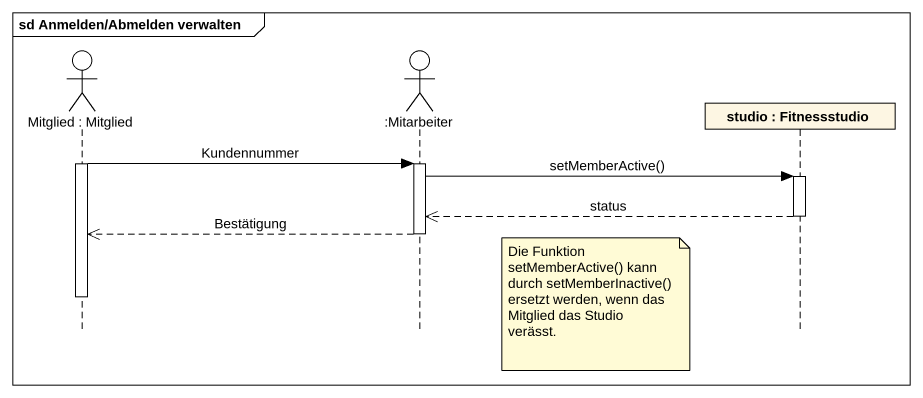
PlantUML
@startuml
mainframe sd Anmelden/Abmelden verwalten
hide footbox
actor "Mitglied : Mitglied" as Mitglied
actor ":Mitarbeiter" as Mitarbeiter
participant "studio : Fitnessstudio" as studio

activate Mitglied
Mitglied -> Mitarbeiter : Kundennummer
activate Mitarbeiter
Mitarbeiter -> studio : setMemberActive()
activate studio
studio -->> Mitarbeiter : status
deactivate studio
Mitarbeiter -->> Mitglied : Bestätigung
deactivate Mitarbeiter
deactivate Mitglied
note right of Mitarbeiter : Die Funktion setMemberActive() kann durch setMemberInactive() ersetzt werden, wenn das Mitglied das Studio verässt.
@enduml
